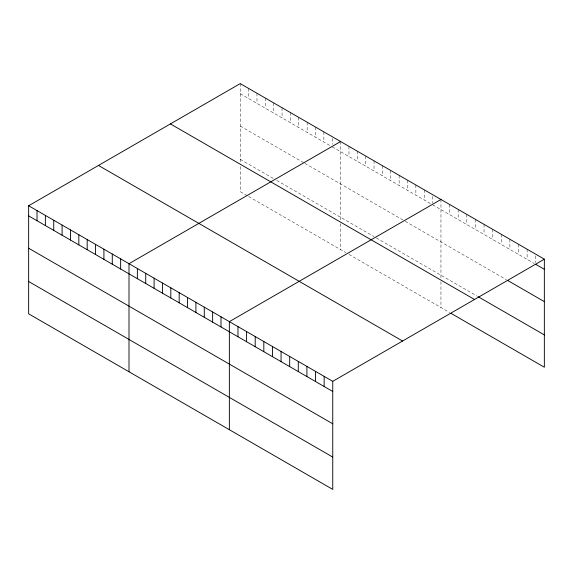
<?xml version="1.0" encoding="UTF-8"?>
<svg xmlns="http://www.w3.org/2000/svg" width="573" height="573" viewBox="0 0 573 573"><rect width="100%" height="100%" fill="white"/><g stroke="black" fill="none" stroke-linecap="round" stroke-linejoin="round"><path stroke-width="0.43" stroke-dasharray="2.87 2.15" d="M240.245 83.594L240.245 163.391M240.245 93.743L329.955 145.535M332.233 146.853L430.309 203.479M432.594 204.797L534.301 263.516M240.245 126.06L304.105 162.925M304.865 163.369L404.459 220.87M405.218 221.307L506.296 279.66M240.245 159.351L273.693 178.669M276.738 180.423L374.047 236.606M376.332 237.924L477.574 296.377M247.085 195.615L240.245 191.669L240.245 164.2M248.603 196.496L345.92 252.679M348.964 254.433L449.569 312.521M535.734 255.887L535.734 262.649M527.117 249.219L527.117 259.368M518.501 244.248L518.501 254.398M509.884 239.27L509.884 249.42M501.268 234.3L501.268 244.442M492.651 229.322L492.651 239.471M484.035 224.351L484.035 234.493M475.418 219.373L475.418 229.522M466.802 214.402L466.802 224.544M458.185 209.424L458.185 219.574M449.569 204.454L449.569 214.596M440.952 199.476L440.952 278.464M440.952 281.694L440.952 307.543M432.594 196.338L432.594 203.1M424.228 189.821L424.228 199.963M415.862 184.993L415.862 195.135M407.503 180.166L407.503 190.308M399.137 175.331L399.137 185.48M390.779 170.503L390.779 180.653M382.413 165.676L382.413 175.825M374.047 160.848L374.047 170.998M365.689 156.021L365.689 166.17M357.323 151.193L357.323 161.342M348.964 146.366L348.964 156.508M340.598 141.538L340.598 220.526M340.598 223.756L340.598 249.606M332.233 138.401L332.233 144.317M323.874 131.876L323.874 142.025M315.508 127.048L315.508 137.198M307.149 122.221L307.149 132.37M298.784 117.393L298.784 127.543M290.418 112.566L290.418 122.715M282.059 107.738L282.059 117.888M273.693 102.911L273.693 113.053M265.328 98.083L265.328 108.225M256.969 93.256L256.969 103.398M248.603 88.421L248.603 98.57"/><path stroke-width="0.86" d="M28.65 205.757L332.755 381.332L332.755 489.406L28.65 313.832L28.65 205.757L240.245 83.594L544.35 259.168L544.35 367.243L451.008 313.352M340.598 141.538L129.004 263.695L129.004 371.77M440.952 199.476L229.358 321.639L229.358 429.707M332.755 381.332L544.35 259.168M535.734 264.346L544.35 269.317M507.728 280.491L544.35 301.634M478.29 296.785L544.35 334.926M170.417 123.911L474.523 299.486M98.477 165.447L402.583 341.021M28.65 215.906L332.755 391.481M28.65 248.216L332.755 423.798M28.65 281.515L332.755 457.089M324.139 376.361L324.139 386.503M315.522 371.383L315.522 381.532M306.906 366.412L306.906 376.554M298.289 361.434L298.289 371.583M289.673 356.456L289.673 366.605M281.057 351.485L281.057 361.635M272.44 346.507L272.44 356.657M263.824 341.537L263.824 351.686M255.207 336.559L255.207 346.708M246.591 331.588L246.591 341.73M237.974 326.61L237.974 336.759M220.999 316.812L220.999 326.954M212.633 311.984L212.633 322.126M204.275 307.149L204.275 317.299M195.909 302.322L195.909 312.471M187.543 297.494L187.543 307.644M179.184 292.667L179.184 302.816M170.818 287.839L170.818 297.989M162.46 283.012L162.46 293.161M154.094 278.184L154.094 288.326M145.728 273.357L145.728 283.499M137.37 268.529L137.37 278.671M120.645 258.867L120.645 269.016M112.279 254.04L112.279 264.189M103.914 249.212L103.914 259.361M95.555 244.385L95.555 254.534M87.189 239.557L87.189 249.706M78.83 234.729L78.83 244.872M70.465 229.902L70.465 240.044M62.099 225.074L62.099 235.216M53.74 220.24L53.74 230.389M45.374 215.412L45.374 225.561M37.016 210.585L37.016 220.734"/></g></svg>
